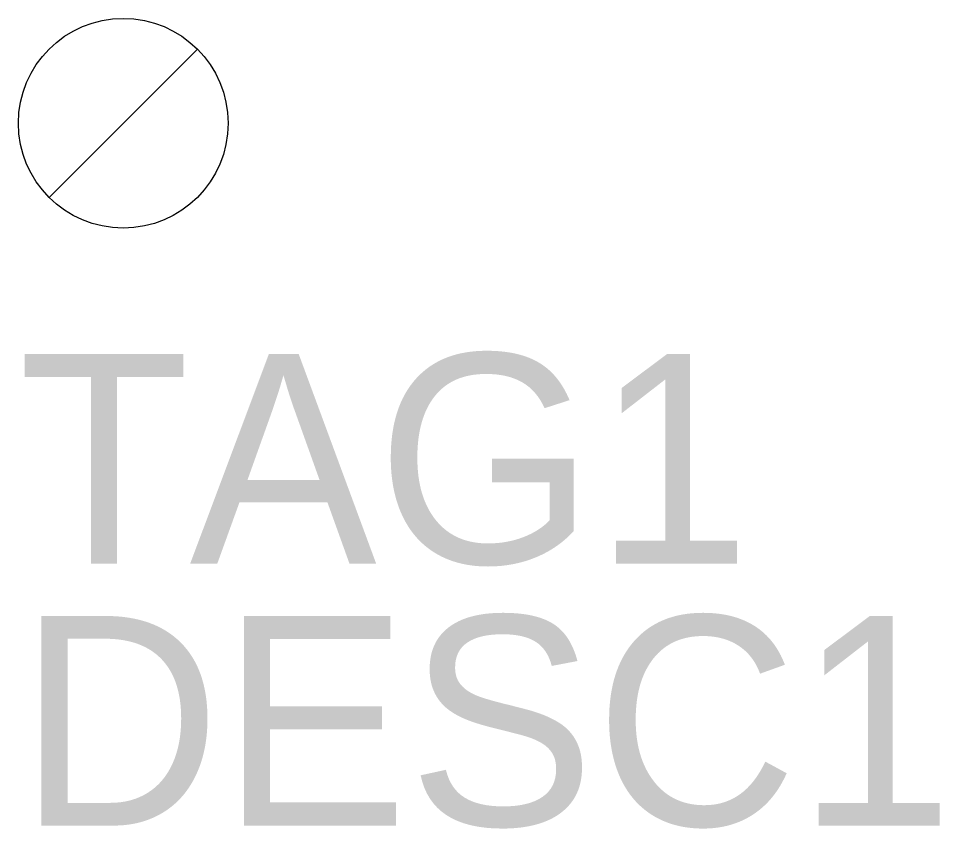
# Model space of a CAD drawing. Extents: x -0.062 to 0.487, y -0.421 to 0.062.
import ezdxf

# ---------------------------------------------------------------- set-up
doc = ezdxf.new("R2010")
doc.units = 0
doc.layers.get('0').update_dxf_attribs({"linetype": 'CONTINUOUS'})

msp = doc.modelspace()

# ---------------------------------------------------------------- linework, layer by layer
msp.add_line((0.044196, 0.044196), (-0.04442, -0.04442))
msp.add_circle((0, 0), 0.0625)

# ---------------------------------------------------------------- texts
for tag, p in [('TAG1', (-0.0625, -0.2625)), ('DESC1', (-0.0625, -0.41875))]:
    msp.add_attdef(tag, p, '', height=0.125)

doc.saveas('drawing.dxf')
